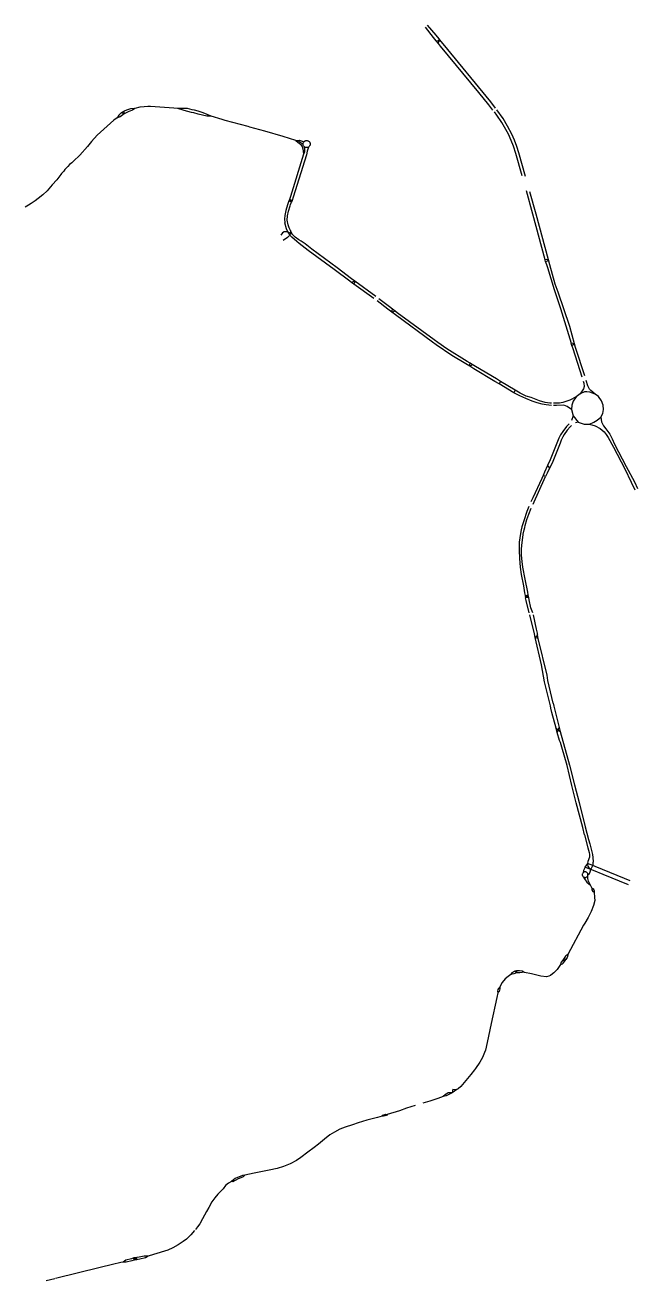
# Model space of a CAD drawing. Header units: inches. Extents: x 25490716 to 25512768, y 6672380 to 6685864.
# Drawn here: x 25491238 to 25493778, y 6674235 to 6679488 of the extents above; entities that cross this region are included whole.
import ezdxf

# ---------------------------------------------------------------- set-up
doc = ezdxf.new("R2010")
doc.units = ezdxf.units.IN
doc.header["$MEASUREMENT"] = 0

msp = doc.modelspace()

# ---------------------------------------------------------------- linework, layer by layer
for points in [[(25492946.9, 6679436.6), (25492913.5, 6679479.5)], [(25492958.9, 6679445.8), (25492923, 6679488.2)], [(25492958.3, 6679422.1), (25492946.9, 6679436.6)], [(25492968.1, 6679410.8), (25492958.3, 6679422.1)], [(25492980.2, 6679419.8), (25492958.3, 6679422.1)], [(25492971.4, 6679430.9), (25492958.9, 6679445.8)], [(25492968.1, 6679410.8), (25492971.4, 6679430.9)], [(25492976.7, 6679400.5), (25492968.1, 6679410.8)], [(25492980.2, 6679419.8), (25492971.4, 6679430.9)], [(25492988.4, 6679409.7), (25492980.2, 6679419.8)], [(25493206.8, 6679141.2), (25493187.4, 6679166.9), (25492988.4, 6679409.7)], [(25493196.3, 6679132.7), (25493179.4, 6679154.2), (25493137.7, 6679206.3), (25492976.7, 6679400.5)], [(25491880.8, 6679139.1), (25491763.3, 6679147.6), (25491751.3, 6679147.7), (25491736.5, 6679147), (25491717.9, 6679144.8), (25491696.9, 6679139.3), (25491696.7, 6679139.3)], [(25491623.3, 6679101), (25491610.1, 6679090.2), (25491595.8, 6679077.9), (25491539, 6679027.3), (25491515.9, 6679001.4), (25491499.9, 6678981.1), (25491467.6, 6678944), (25491440.6, 6678918.7), (25491433.1, 6678912), (25491424.4, 6678904.7), (25491416.8, 6678897.3), (25491410.6, 6678890.3), (25491404.8, 6678883.6), (25491399.8, 6678877.6), (25491390.7, 6678867.5), (25491387.1, 6678862.9), (25491370.2, 6678840.4), (25491352, 6678819.6), (25491330, 6678795.3), (25491312, 6678777.7), (25491293.3, 6678762.6), (25491280.6, 6678753.1), (25491264, 6678742.2), (25491252.1, 6678734.9), (25491238.1, 6678726.8)], [(25491652.2, 6679117.6), (25491636.6, 6679104.2), (25491623.3, 6679101)], [(25491632.6, 6679114.1), (25491630.2, 6679111.8), (25491623.3, 6679101)], [(25491640.4, 6679121.6), (25491632.6, 6679114.1)], [(25491652.4, 6679128.7), (25491640.4, 6679121.6)], [(25491652.2, 6679117.6), (25491640.4, 6679121.6)], [(25491696.7, 6679139.3), (25491687.9, 6679132), (25491672, 6679126.5), (25491652.2, 6679117.6)], [(25491652.2, 6679117.6), (25491652.4, 6679128.7)], [(25491662.8, 6679132.2), (25491652.4, 6679128.7)], [(25491696.7, 6679139.3), (25491679.3, 6679138.1), (25491662.8, 6679132.2)], [(25491934.9, 6679123.1), (25491903.9, 6679130.6), (25491877.4, 6679139.3)], [(25491917.1, 6679139.3), (25491901.4, 6679139.4), (25491880.8, 6679139.1)], [(25491937.8, 6679134.4), (25491917.1, 6679139.3)], [(25491944, 6679120.6), (25491934.9, 6679123.1)], [(25492016.8, 6679107.7), (25491983.8, 6679121.3), (25491962.2, 6679128.3), (25491947.2, 6679132), (25491937.8, 6679134.4)], [(25491962, 6679115.8), (25491944, 6679120.6)], [(25492016.8, 6679107.7), (25491998.5, 6679106.7), (25491962, 6679115.8)], [(25492063.4, 6679093.1), (25492016.8, 6679107.7)], [(25492075.4, 6679089.9), (25492063.4, 6679093.1)], [(25492171.1, 6679063.6), (25492075.4, 6679089.9)], [(25493318.3, 6678857.5), (25493291.9, 6678951.5), (25493282.2, 6678981.7), (25493272.6, 6679006.1), (25493260.8, 6679031.4), (25493245.2, 6679061.9), (25493233.8, 6679081), (25493212.7, 6679111.5), (25493202.3, 6679124.9)], [(25493332.3, 6678855), (25493304.6, 6678953.6), (25493295.9, 6678980.9), (25493286.4, 6679006.5), (25493275, 6679031.7), (25493257.8, 6679065.7), (25493238.4, 6679097.5), (25493212.5, 6679133.6)], [(25492179.3, 6679061.4), (25492171.1, 6679063.6)], [(25492241.1, 6679043.9), (25492179.3, 6679061.4)], [(25492318.2, 6679021.8), (25492241.1, 6679043.9)], [(25492371.6, 6679006.2), (25492318.2, 6679021.8)], [(25492371.6, 6679006.2), (25492385.1, 6679006.5), (25492393.7, 6679003.6)], [(25492371.6, 6679006.2), (25492378.9, 6678998), (25492385.9, 6678992.7)], [(25492389.9, 6678997.5), (25492384.8, 6679001.2), (25492371.6, 6679006.2)], [(25492385.9, 6678992.7), (25492390.4, 6678989.4), (25492397.3, 6678980.3), (25492401.1, 6678970.4), (25492402.5, 6678961.3), (25492403.7, 6678947.5)], [(25492401.8, 6678988.9), (25492389.9, 6678997.5)], [(25492393.7, 6679003.6), (25492405.1, 6679000)], [(25492401.8, 6678988.9), (25492401.8, 6678989.6), (25492401.7, 6678992), (25492402.3, 6678994.8), (25492403.2, 6678997.1), (25492404.3, 6678999), (25492405.1, 6679000)], [(25492405.8, 6678980.5), (25492404.6, 6678982), (25492403.3, 6678983.8), (25492402.6, 6678985.8), (25492401.9, 6678987.8), (25492401.8, 6678988.9)], [(25492405.1, 6679000), (25492405.7, 6679000.8), (25492407.5, 6679002.4), (25492408.9, 6679003.3), (25492410.4, 6679004.2), (25492411.8, 6679004.7), (25492412.9, 6679005.1)], [(25492412.9, 6679005.1), (25492413.3, 6679005.2), (25492415.2, 6679005.4), (25492417.1, 6679005.5), (25492419, 6679005.3), (25492421.1, 6679004.8), (25492423.3, 6679003.9), (25492424.9, 6679002.9), (25492426.6, 6679001.5), (25492428.2, 6678999.8), (25492429.3, 6678998), (25492429.5, 6678997.6)], [(25492430.1, 6678985), (25492429.8, 6678984.4), (25492428.9, 6678982.6), (25492427.7, 6678981), (25492426, 6678979.4), (25492423.9, 6678977.9)], [(25492429.5, 6678997.6), (25492430.3, 6678996.2), (25492430.9, 6678994.1), (25492431.3, 6678992.1), (25492431.3, 6678990.3), (25492431, 6678988.3), (25492430.7, 6678986.5), (25492430.1, 6678985)], [(25492403.8, 6678947.7), (25492348.3, 6678771.3)], [(25492415.4, 6678945.4), (25492360, 6678767.9)], [(25492405.8, 6678980.5), (25492407.8, 6678968.7), (25492408, 6678958.2), (25492403.7, 6678947.5)], [(25492423.9, 6678977.9), (25492423.8, 6678977.8), (25492421.2, 6678976.7), (25492418.9, 6678976.1), (25492416.1, 6678976), (25492413.9, 6678976.1), (25492411.4, 6678976.7), (25492409.4, 6678977.7), (25492407.3, 6678979), (25492405.8, 6678980.5)], [(25492423.9, 6678977.9), (25492418.5, 6678960.6), (25492415.4, 6678945.4)], [(25493414.4, 6678506.9), (25493363.4, 6678696.9), (25493336, 6678794.3)], [(25493428.4, 6678506.3), (25493376.7, 6678696.9), (25493350.2, 6678791.2)], [(25492336.9, 6678735.8), (25492329.4, 6678712.9), (25492325.1, 6678692), (25492324.4, 6678678.1), (25492325, 6678661.7)], [(25492343.6, 6678639.7), (25492339.4, 6678652.8), (25492335.6, 6678671.7), (25492336, 6678689.7), (25492339.9, 6678709.7), (25492347.3, 6678732.4)], [(25492342.3, 6678752.8), (25492336.9, 6678735.8)], [(25492344.6, 6678759.3), (25492342.3, 6678752.8)], [(25492356, 6678755.2), (25492347.5, 6678754.4), (25492342.3, 6678752.8)], [(25492353.3, 6678747.2), (25492342.3, 6678752.8)], [(25492348.3, 6678771.3), (25492344.6, 6678759.3)], [(25492344.6, 6678759.3), (25492347.3, 6678753), (25492353.3, 6678747.2)], [(25492356, 6678755.2), (25492344.6, 6678759.3)], [(25492347.3, 6678732.4), (25492349.1, 6678737.7), (25492353.3, 6678747.2)], [(25492356, 6678755.2), (25492353.3, 6678747.2)], [(25492360, 6678767.9), (25492356, 6678755.2)], [(25492326.9, 6678623.5), (25492322, 6678623.3), (25492315.6, 6678619.4), (25492308.1, 6678610.2)], [(25492331.8, 6678635.8), (25492325, 6678661.7)], [(25492356.3, 6678614), (25492336.1, 6678623.3), (25492326.9, 6678623.5)], [(25492374.8, 6678583), (25492354.4, 6678600.8), (25492341.6, 6678615.6), (25492331.8, 6678635.8)], [(25492348.2, 6678628.7), (25492348.9, 6678615.9), (25492343.8, 6678606.9), (25492339.8, 6678602.8)], [(25492348.2, 6678628.7), (25492343.6, 6678639.7)], [(25492356.3, 6678614), (25492348.2, 6678628.7)], [(25492339.8, 6678602.8), (25492336.4, 6678599.9), (25492318.6, 6678587.9)], [(25492393.3, 6678584), (25492383.6, 6678590.2), (25492368.2, 6678601.4), (25492356.3, 6678614)], [(25492385.6, 6678574.6), (25492374.8, 6678583)], [(25492596.8, 6678417.4), (25492531.9, 6678466.1), (25492422.8, 6678545.6), (25492385.6, 6678574.6)], [(25492604.3, 6678427.2), (25492543.6, 6678473.1), (25492438.4, 6678550.5), (25492410.6, 6678573.1), (25492393.3, 6678584)], [(25493428.4, 6678506.3), (25493421, 6678507.7), (25493414.4, 6678506.9)], [(25493416.9, 6678498.2), (25493414.4, 6678506.9)], [(25493428.4, 6678506.3), (25493423.5, 6678501), (25493416.9, 6678498.2)], [(25493416.9, 6678498.2), (25493421.8, 6678482.1)], [(25493421.8, 6678482.1), (25493424.3, 6678474.2), (25493452.5, 6678382.1), (25493479.6, 6678303.2), (25493523, 6678158.3)], [(25493434.2, 6678485.8), (25493428.4, 6678506.3)], [(25493537.3, 6678154.8), (25493518.2, 6678228.1), (25493468.8, 6678370.4), (25493456.8, 6678405.1), (25493434.2, 6678485.8)], [(25492606, 6678410.4), (25492596.8, 6678417.4)], [(25492617.5, 6678417.3), (25492604.3, 6678427.2)], [(25492617.5, 6678417.3), (25492610.6, 6678414.4), (25492606, 6678410.4)], [(25492613.4, 6678405.2), (25492606, 6678410.4)], [(25492617.5, 6678417.3), (25492616.4, 6678410.3), (25492613.4, 6678405.2)], [(25492697.8, 6678344), (25492613.4, 6678405.2)], [(25492705.4, 6678352.3), (25492617.5, 6678417.3)], [(25492756.9, 6678300.2), (25492711.1, 6678335)], [(25492763.7, 6678309.5), (25492718.2, 6678343)], [(25492772.8, 6678288), (25492756.9, 6678300.2)], [(25492776.3, 6678300), (25492763.7, 6678309.5)], [(25492776.3, 6678300), (25492773.4, 6678294.4), (25492772.8, 6678288)], [(25492787.1, 6678290.9), (25492780, 6678288.6), (25492772.8, 6678288)], [(25492788.9, 6678276), (25492772.8, 6678288)], [(25492787.1, 6678290.9), (25492776.3, 6678300)], [(25492795.7, 6678284.6), (25492787.1, 6678290.9)], [(25492942.9, 6678161.6), (25492788.9, 6678276)], [(25492949.7, 6678171.4), (25492795.7, 6678284.6)], [(25493082.6, 6678070.8), (25493023.7, 6678106.3), (25492958.5, 6678150.1), (25492942.9, 6678161.6)], [(25493088.7, 6678081.4), (25493003.4, 6678134.3), (25492965.3, 6678159.9), (25492949.7, 6678171.4)], [(25493537.3, 6678154.8), (25493523, 6678158.3)], [(25493526.7, 6678146.8), (25493523, 6678158.3)], [(25493537.3, 6678154.8), (25493526.7, 6678146.8)], [(25493526.7, 6678146.8), (25493530.3, 6678135.5)], [(25493542.4, 6678139.1), (25493537.3, 6678154.8)], [(25493530.3, 6678135.5), (25493567.9, 6678016.6)], [(25493580.8, 6678020.5), (25493542.4, 6678139.1)], [(25493099.2, 6678060.8), (25493082.6, 6678070.8)], [(25493100.2, 6678074.2), (25493088.7, 6678081.4)], [(25493100.2, 6678074.2), (25493098, 6678068.7), (25493099.2, 6678060.8)], [(25493109.5, 6678068.6), (25493105.2, 6678063.9), (25493099.2, 6678060.8)], [(25493116.4, 6678050.4), (25493099.2, 6678060.8)], [(25493109.5, 6678068.6), (25493100.2, 6678074.2)], [(25493122.7, 6678060.7), (25493109.5, 6678068.6)], [(25493204.4, 6677997.6), (25493116.4, 6678050.4)], [(25493210.7, 6678008.2), (25493122.7, 6678060.7)], [(25493222.2, 6677986.9), (25493204.4, 6677997.6)], [(25493228.2, 6677997.6), (25493210.7, 6678008.2)], [(25493228.2, 6677997.6), (25493222.2, 6677986.9)], [(25493283.1, 6677950.3), (25493222.2, 6677986.9)], [(25493288.7, 6677960.9), (25493228.2, 6677997.6)], [(25493573.7, 6677998.4), (25493576.5, 6677989.7), (25493577.6, 6677976), (25493575.4, 6677966.1), (25493560.8, 6677945.8)], [(25493624, 6677944.5), (25493606, 6677959.5), (25493600.3, 6677965.5), (25493592.8, 6677978.8), (25493586.1, 6678002.1)], [(25493288.7, 6677960.9), (25493283.1, 6677950.3)], [(25493441.1, 6677897.3), (25493418.6, 6677899.8), (25493402.2, 6677903), (25493381.5, 6677908.5), (25493360.1, 6677915.5), (25493333.4, 6677926), (25493308.6, 6677937.7), (25493283.1, 6677950.3)], [(25493441.3, 6677906.9), (25493434.7, 6677907.2), (25493415.2, 6677909.8), (25493391.4, 6677916.9), (25493355.7, 6677929.8), (25493335.1, 6677936.6), (25493310.2, 6677948.9), (25493288.7, 6677960.9)], [(25493544.4, 6677933), (25493517.6, 6677918.9), (25493489.2, 6677909.6), (25493474.6, 6677907.2), (25493449.3, 6677906.6)], [(25493544.4, 6677933), (25493532.6, 6677915.2), (25493526.5, 6677899), (25493524.6, 6677880.4)], [(25493560.8, 6677945.8), (25493544.4, 6677933)], [(25493624, 6677944.5), (25493602.4, 6677953), (25493589, 6677954), (25493578.9, 6677953.7), (25493560.8, 6677945.8)], [(25493657.2, 6677898.7), (25493650.2, 6677916), (25493637.7, 6677934), (25493624, 6677944.5)], [(25493524.6, 6677880.4), (25493507, 6677892.9), (25493493.6, 6677898.3), (25493462.1, 6677896.7), (25493449.2, 6677897.1)], [(25493524.6, 6677880.4), (25493531.7, 6677853.3)], [(25493647.6, 6677848.1), (25493655.5, 6677863.2), (25493658.4, 6677880.5), (25493657.2, 6677898.7)], [(25493531.7, 6677853.3), (25493525.3, 6677834.4)], [(25493531.7, 6677853.3), (25493553.2, 6677826.6)], [(25493600.3, 6677818.3), (25493618.5, 6677826.6), (25493632.4, 6677835), (25493647.6, 6677848.1)], [(25493647.6, 6677848.1), (25493651.1, 6677828.1), (25493659.2, 6677812.3)], [(25493514.6, 6677819.6), (25493504.5, 6677808.7), (25493489, 6677788.6), (25493479, 6677773.8), (25493471.9, 6677760.1), (25493465.8, 6677746), (25493435.5, 6677669.4), (25493424.6, 6677645.6)], [(25493525.6, 6677813.9), (25493519.1, 6677807.4), (25493507.2, 6677793.7), (25493494.3, 6677775.8), (25493488.4, 6677765.7), (25493482.3, 6677752.4), (25493476.9, 6677739.9), (25493446.4, 6677662.6), (25493438.6, 6677644.1), (25493432.6, 6677634.1)], [(25493553.2, 6677826.6), (25493541.5, 6677823.8)], [(25493553.2, 6677826.6), (25493577.5, 6677819.4), (25493600.3, 6677818.3)], [(25493600.3, 6677818.3), (25493624.1, 6677812.4), (25493645.3, 6677800.7)], [(25493645.3, 6677800.7), (25493661.5, 6677786.8), (25493670.2, 6677776.3), (25493679.1, 6677762.4), (25493701.5, 6677723), (25493748.2, 6677631.8), (25493775.1, 6677576.8), (25493789.8, 6677544.4)], [(25493659.2, 6677812.3), (25493668.1, 6677800), (25493684.9, 6677777.1), (25493695.7, 6677757.9), (25493705.6, 6677734.8), (25493754.1, 6677641.7), (25493788.9, 6677577.6), (25493801.3, 6677550.2)], [(25493412.6, 6677618.6), (25493406.2, 6677604.4)], [(25493424.6, 6677645.6), (25493412.6, 6677618.6)], [(25493432.6, 6677634.1), (25493422.9, 6677613.8)], [(25493424.6, 6677645.6), (25493432.6, 6677634.1)], [(25493400.5, 6677591.8), (25493362.9, 6677510), (25493355.4, 6677493.9)], [(25493364.8, 6677484.4), (25493369.4, 6677494.1), (25493410.8, 6677587.4)], [(25493406.2, 6677604.4), (25493400.5, 6677591.8)], [(25493416.5, 6677600.2), (25493406.2, 6677604.4)], [(25493410.8, 6677587.4), (25493416.5, 6677600.2)], [(25493422.9, 6677613.8), (25493416.5, 6677600.2)], [(25493346.8, 6677475.1), (25493337.7, 6677454), (25493325.1, 6677414.1), (25493317.7, 6677389.5)], [(25493329.1, 6677387.2), (25493331.1, 6677394.8), (25493338.1, 6677419.8), (25493346, 6677442), (25493356.9, 6677468)], [(25493311.1, 6677361), (25493306.6, 6677325.2), (25493306.1, 6677292.3), (25493307.2, 6677256.5), (25493310.1, 6677220), (25493314.1, 6677189.4), (25493323.7, 6677142.2), (25493328.9, 6677113.9)], [(25493317.7, 6677389.5), (25493314.5, 6677376.8), (25493311.1, 6677361)], [(25493341.9, 6677116.3), (25493331.3, 6677169.8), (25493321.9, 6677220.2), (25493318.4, 6677244.2), (25493316.2, 6677270.6), (25493316.4, 6677297.6), (25493318, 6677324), (25493322.5, 6677355.6), (25493323.2, 6677359.2)], [(25493323.2, 6677359.2), (25493326.5, 6677377.2), (25493329.1, 6677387.2)], [(25493328.9, 6677113.9), (25493331.2, 6677102.2)], [(25493331.2, 6677102.2), (25493344.2, 6677104.7)], [(25493331.2, 6677102.2), (25493333, 6677091.8)], [(25493346.1, 6677094.4), (25493331.2, 6677102.2)], [(25493333, 6677091.8), (25493344.2, 6677104.7)], [(25493346.1, 6677094.4), (25493333, 6677091.8)], [(25493335.4, 6677080.6), (25493333, 6677091.8)], [(25493344.2, 6677104.7), (25493341.9, 6677116.3)], [(25493346.1, 6677094.4), (25493344.2, 6677104.7)], [(25493347.9, 6677083.5), (25493346.1, 6677094.4)], [(25493347.7, 6677030.2), (25493335.4, 6677080.6)], [(25493362.7, 6677030), (25493354.9, 6677049.9), (25493347.9, 6677083.5)], [(25493369.6, 6676941.1), (25493350, 6677021.1)], [(25493382.2, 6676943.9), (25493378.8, 6676961.3), (25493365.4, 6677021)], [(25493373.3, 6676926.4), (25493369.6, 6676941.1)], [(25493383.4, 6676937.6), (25493379.4, 6676931.7), (25493373.3, 6676926.4)], [(25493383.4, 6676937.6), (25493382.2, 6676943.9)], [(25493386.2, 6676922.2), (25493383.4, 6676937.6)], [(25493373.3, 6676926.4), (25493381.1, 6676925.1), (25493386.2, 6676922.2)], [(25493398.9, 6676811.9), (25493373.3, 6676926.4)], [(25493425.9, 6676746.9), (25493423.4, 6676769.2), (25493386.2, 6676922.2)], [(25493438.9, 6676630.9), (25493437, 6676640), (25493411.6, 6676740.5), (25493398.9, 6676811.9)], [(25493448.5, 6676652.3), (25493425.9, 6676746.9)], [(25493442.4, 6676612), (25493438.9, 6676630.9)], [(25493448.5, 6676652.3), (25493451.6, 6676639.2)], [(25493451.6, 6676639.2), (25493473.1, 6676549.5)], [(25493460.3, 6676546.4), (25493442.4, 6676612)], [(25493465.1, 6676528.7), (25493460.3, 6676546.4)], [(25493460.3, 6676546.4), (25493478.1, 6676532.8)], [(25493465.1, 6676528.7), (25493473.1, 6676549.5)], [(25493484.5, 6676467.5), (25493478.8, 6676486.8), (25493474.4, 6676495.7), (25493465.1, 6676528.7)], [(25493473.1, 6676549.5), (25493478.1, 6676532.8)], [(25493478.1, 6676532.8), (25493516.1, 6676392.2), (25493537.5, 6676309.9)], [(25493527, 6676307.9), (25493506.5, 6676391.4), (25493484.5, 6676467.5)], [(25493571.8, 6676131.5), (25493545.1, 6676234.1), (25493527, 6676307.9)], [(25493537.5, 6676309.9), (25493556.7, 6676236.6), (25493582.8, 6676134.5)], [(25493579.9, 6676100.4), (25493571.8, 6676131.5)], [(25493579.9, 6676100.4), (25493593.4, 6676046.1)], [(25493582.8, 6676134.5), (25493596.4, 6676081.2), (25493602.3, 6676063.3), (25493613.3, 6676018.9), (25493615, 6676006.6), (25493615.2, 6675988.6), (25493615.2, 6675988.3)], [(25493593.4, 6676046.1), (25493598.7, 6676027.3), (25493600.2, 6676018.1), (25493600.2, 6676007.9), (25493593.6, 6675988.7)], [(25493593.6, 6675988.7), (25493591.4, 6675981.2)], [(25493573.8, 6675942.5), (25493572.9, 6675941.6), (25493571.9, 6675940.1), (25493570.9, 6675938.3), (25493570.3, 6675936.2), (25493570.1, 6675934.2), (25493570.2, 6675932.4), (25493570.6, 6675930.6), (25493571.2, 6675929), (25493571.9, 6675927.8)], [(25493579, 6675960.2), (25493575.7, 6675951), (25493573.8, 6675942.5)], [(25493593.9, 6675934), (25493593.9, 6675934.3), (25493593.6, 6675936.5), (25493593, 6675938.5), (25493592.1, 6675940.1), (25493591, 6675941.6), (25493589.8, 6675942.9), (25493588.1, 6675944.1), (25493586, 6675945.1), (25493584.4, 6675945.6), (25493582.5, 6675945.8), (25493580.8, 6675945.8), (25493578.9, 6675945.4), (25493577.2, 6675944.8), (25493575.6, 6675943.9), (25493574.1, 6675942.8), (25493573.8, 6675942.5)], [(25493581.5, 6675966), (25493579, 6675960.2)], [(25493591.4, 6675981.2), (25493581.5, 6675966)], [(25493606.6, 6675955.6), (25493581.5, 6675966)], [(25493606.6, 6675955.6), (25493598.9, 6675962.8), (25493594.7, 6675969.1), (25493591.4, 6675981.2)], [(25493614.2, 6675972.2), (25493591.4, 6675981.2)], [(25493593.9, 6675934), (25493600.2, 6675939.7), (25493602.9, 6675946.5)], [(25493602.9, 6675946.5), (25493606.6, 6675955.6)], [(25493606.6, 6675955.6), (25493614.2, 6675972.2)], [(25493617.2, 6675951.2), (25493606.6, 6675955.6)], [(25493615, 6675984.4), (25493614.2, 6675972.2)], [(25493624.3, 6675968.1), (25493614.2, 6675972.2)], [(25493615.2, 6675988.3), (25493615, 6675984.4)], [(25493657.1, 6675934.6), (25493617.2, 6675951.2)], [(25493769.9, 6675908.2), (25493746.8, 6675917.6), (25493624.3, 6675968.1)], [(25493571.9, 6675927.8), (25493572.1, 6675927.4), (25493573.6, 6675925.6), (25493575, 6675924.4), (25493576, 6675923.8)], [(25493575.9, 6675923.8), (25493578.8, 6675917), (25493588.6, 6675902.8), (25493604.4, 6675889.7)], [(25493576, 6675923.8), (25493576.7, 6675923.4), (25493578.5, 6675922.7), (25493580.4, 6675922.2), (25493582.8, 6675922.1), (25493585.1, 6675922.5), (25493587.1, 6675923.3), (25493589.2, 6675924.5), (25493590.8, 6675926.1), (25493592.2, 6675927.8), (25493592.9, 6675929.5)], [(25493592.9, 6675929.5), (25493593.2, 6675930), (25493593.7, 6675932.2), (25493593.9, 6675934)], [(25493604.4, 6675889.7), (25493595.6, 6675907), (25493593.9, 6675918.4), (25493593, 6675929.5)], [(25493610.6, 6675878.6), (25493604.4, 6675889.7)], [(25493763.2, 6675891.8), (25493657.1, 6675934.6)], [(25493619.4, 6675860.4), (25493621.9, 6675839.2), (25493622.2, 6675826.1), (25493617.2, 6675804.7), (25493607.8, 6675780.8), (25493595.4, 6675755.3), (25493580.4, 6675731)], [(25493610.6, 6675878.6), (25493610.2, 6675871.8), (25493611.9, 6675867.9)], [(25493610.6, 6675878.6), (25493616.2, 6675875.1), (25493618.1, 6675871.1)], [(25493611.9, 6675867.9), (25493613.8, 6675863.7), (25493619.4, 6675860.4)], [(25493618.1, 6675871.1), (25493619.6, 6675867.9), (25493619.4, 6675860.4)], [(25493580.4, 6675731), (25493575.4, 6675722.3)], [(25493575.4, 6675722.3), (25493509, 6675600.8)], [(25493483.2, 6675569.7), (25493481.8, 6675567.9), (25493479.1, 6675558.2)], [(25493492.1, 6675581), (25493483.2, 6675569.7)], [(25493489.9, 6675564), (25493495.5, 6675570.3)], [(25493500.1, 6675592.8), (25493492.1, 6675581)], [(25493502, 6675578.8), (25493492.1, 6675581)], [(25493495.5, 6675570.3), (25493492.1, 6675581)], [(25493495.5, 6675570.3), (25493502, 6675578.8)], [(25493509, 6675600.8), (25493501, 6675594.4), (25493500.1, 6675592.8)], [(25493507.1, 6675588.2), (25493502, 6675578.8)], [(25493509, 6675600.8), (25493508.3, 6675590.5), (25493507.1, 6675588.2)], [(25493271.3, 6675516.6), (25493259.6, 6675508.7), (25493247.1, 6675498.3), (25493235.3, 6675483.7), (25493229.1, 6675473.4), (25493224.4, 6675463.5), (25493224.9, 6675456.3), (25493223.7, 6675451.5)], [(25493287.4, 6675530.3), (25493275.8, 6675523.5), (25493271.3, 6675516.6)], [(25493295.3, 6675523.2), (25493283, 6675519.7), (25493271.3, 6675516.6)], [(25493294.9, 6675532.3), (25493287.4, 6675530.3)], [(25493295.3, 6675523.2), (25493287.4, 6675530.3)], [(25493294.9, 6675532.3), (25493295.3, 6675523.2)], [(25493308, 6675531.7), (25493294.9, 6675532.3)], [(25493308.3, 6675523.9), (25493295.3, 6675523.2)], [(25493325.6, 6675526.3), (25493318.5, 6675531), (25493308, 6675531.7)], [(25493325.6, 6675526.3), (25493318.7, 6675524.5), (25493308.3, 6675523.9)], [(25493479.1, 6675558.2), (25493464.4, 6675537.9), (25493451.2, 6675523.4), (25493446.2, 6675518.7), (25493437.5, 6675512.9), (25493430, 6675509.8), (25493420, 6675507.5), (25493397, 6675509.9), (25493358.1, 6675518.9), (25493328.9, 6675525.5), (25493325.6, 6675526.3)], [(25493479.1, 6675558.2), (25493487, 6675561.2), (25493489.9, 6675564)], [(25493224.4, 6675463.5), (25493219.3, 6675458.1), (25493217.1, 6675453.2)], [(25493217.3, 6675440), (25493212.3, 6675420.6), (25493188.8, 6675312)], [(25493217.1, 6675453.2), (25493215.3, 6675445.6)], [(25493215.3, 6675445.6), (25493217.3, 6675440)], [(25493215.3, 6675445.6), (25493221.7, 6675445.6)], [(25493221.7, 6675445.6), (25493217.3, 6675440)], [(25493223.7, 6675451.5), (25493221.7, 6675445.6)], [(25493188.8, 6675312), (25493177.3, 6675259), (25493168.1, 6675212.7)], [(25493168.1, 6675212.7), (25493164.6, 6675200.5), (25493161, 6675190.1), (25493152.5, 6675169), (25493141.8, 6675149.6), (25493123.6, 6675123.7), (25493119.5, 6675118.3)], [(25493119.5, 6675118.3), (25493103.2, 6675097.8), (25493090.3, 6675081), (25493062.3, 6675047.8), (25493050, 6675038.4), (25493044.4, 6675034.8)], [(25492988, 6675006.2), (25492965, 6674998.3), (25492932.1, 6674987.2), (25492903, 6674978.3)], [(25493000.4, 6675016), (25492997.9, 6675014.2), (25492988, 6675006.2)], [(25493003, 6675010), (25493000.6, 6675008.8), (25492988, 6675006.2)], [(25493008.3, 6675021.7), (25493000.4, 6675016)], [(25493025.9, 6675021.3), (25493003, 6675010)], [(25493025.9, 6675021.3), (25493008.3, 6675021.7)], [(25493028.4, 6675036.2), (25493025.9, 6675021.3)], [(25493044.4, 6675034.8), (25493025.9, 6675021.3)], [(25493028.4, 6675036.2), (25493044.4, 6675034.8)], [(25492870.8, 6674968.3), (25492835.1, 6674957.3), (25492804.5, 6674946.9), (25492753.1, 6674930.3)], [(25492607.9, 6674888.1), (25492577.1, 6674878.3), (25492555.8, 6674869.3), (25492533.5, 6674857.2), (25492513.7, 6674845.3), (25492491.7, 6674827.8), (25492465.7, 6674807.1), (25492447.6, 6674792.6), (25492421.8, 6674773.2), (25492392.8, 6674750.7), (25492373.4, 6674738.7), (25492346.9, 6674724.7), (25492319.2, 6674713), (25492293.5, 6674705.5), (25492260.2, 6674697.7), (25492196.2, 6674684.8), (25492157.5, 6674677)], [(25492732.6, 6674923.8), (25492712.9, 6674918.1), (25492668, 6674907), (25492632.6, 6674896.3), (25492607.9, 6674888.1)], [(25492732.6, 6674923.8), (25492736, 6674928.7), (25492743.6, 6674930.8)], [(25492745.4, 6674925.1), (25492737.5, 6674923.6), (25492732.6, 6674923.8)], [(25492743.6, 6674930.8), (25492747.5, 6674931.9), (25492753.1, 6674930.3)], [(25492753.1, 6674930.3), (25492750.5, 6674926.5), (25492745.4, 6674925.1)], [(25492157.5, 6674677), (25492147.5, 6674676.3), (25492130.9, 6674669.4)], [(25492157.5, 6674677), (25492150.6, 6674669.5), (25492134.1, 6674663.2)], [(25492077.5, 6674633.6), (25492066.4, 6674619.4), (25492045.2, 6674597.1), (25492032, 6674581.9), (25492020.1, 6674565.4), (25492006.8, 6674542.3), (25491996.8, 6674524.7), (25491981, 6674494.5), (25491969.4, 6674473.9), (25491959.7, 6674460.4), (25491951, 6674449.9)], [(25492102.1, 6674650.4), (25492089.3, 6674643.3), (25492077.5, 6674633.6)], [(25492110.5, 6674657.3), (25492102.1, 6674650.4)], [(25492114.1, 6674652.7), (25492102.1, 6674650.4)], [(25492107.3, 6674649.2), (25492102.1, 6674650.4)], [(25492110.5, 6674657.3), (25492107.3, 6674649.2)], [(25492114.1, 6674652.7), (25492107.3, 6674649.2)], [(25492130.9, 6674669.4), (25492126.8, 6674667.6), (25492117.4, 6674662.9), (25492110.5, 6674657.3)], [(25492134.1, 6674663.2), (25492129.9, 6674661.1), (25492120.3, 6674656.6), (25492114.1, 6674652.7)], [(25491947.3, 6674445.4), (25491932.4, 6674427.2), (25491913.8, 6674410), (25491899, 6674399.2), (25491879, 6674385.5), (25491856.3, 6674372.8), (25491835.4, 6674363.4)], [(25491835.4, 6674363.4), (25491821.9, 6674358.8), (25491789.9, 6674349.8), (25491775.9, 6674345.2), (25491752.7, 6674338.5)], [(25491648, 6674313.8), (25491638.8, 6674311.1), (25491603.3, 6674302.7), (25491552.8, 6674290.4), (25491365.3, 6674244.5)], [(25491682.7, 6674327.7), (25491660.1, 6674321.8), (25491648, 6674313.8)], [(25491684.9, 6674319.1), (25491661, 6674313.4), (25491648, 6674313.8)], [(25491693.6, 6674330.6), (25491682.7, 6674327.7)], [(25491694.1, 6674321.3), (25491684.9, 6674319.1)], [(25491706.1, 6674332.8), (25491693.6, 6674330.6)], [(25491694.1, 6674321.3), (25491693.6, 6674330.6)], [(25491705.7, 6674322.8), (25491693.6, 6674330.6)], [(25491694.1, 6674321.3), (25491706.1, 6674332.8)], [(25491705.7, 6674322.8), (25491694.1, 6674321.3)], [(25491705.7, 6674322.8), (25491706.1, 6674332.8)], [(25491717.6, 6674325.6), (25491705.7, 6674322.8)], [(25491715.5, 6674334.6), (25491706.1, 6674332.8)], [(25491752.7, 6674338.5), (25491736.6, 6674338.6), (25491715.5, 6674334.6)], [(25491752.7, 6674338.5), (25491742.5, 6674331.3), (25491717.6, 6674325.6)], [(25491362.6, 6674243.8), (25491325.8, 6674234.8)]]:
    msp.add_lwpolyline(points)
msp.add_point((25493576, 6675923.8))

doc.saveas('drawing.dxf')
